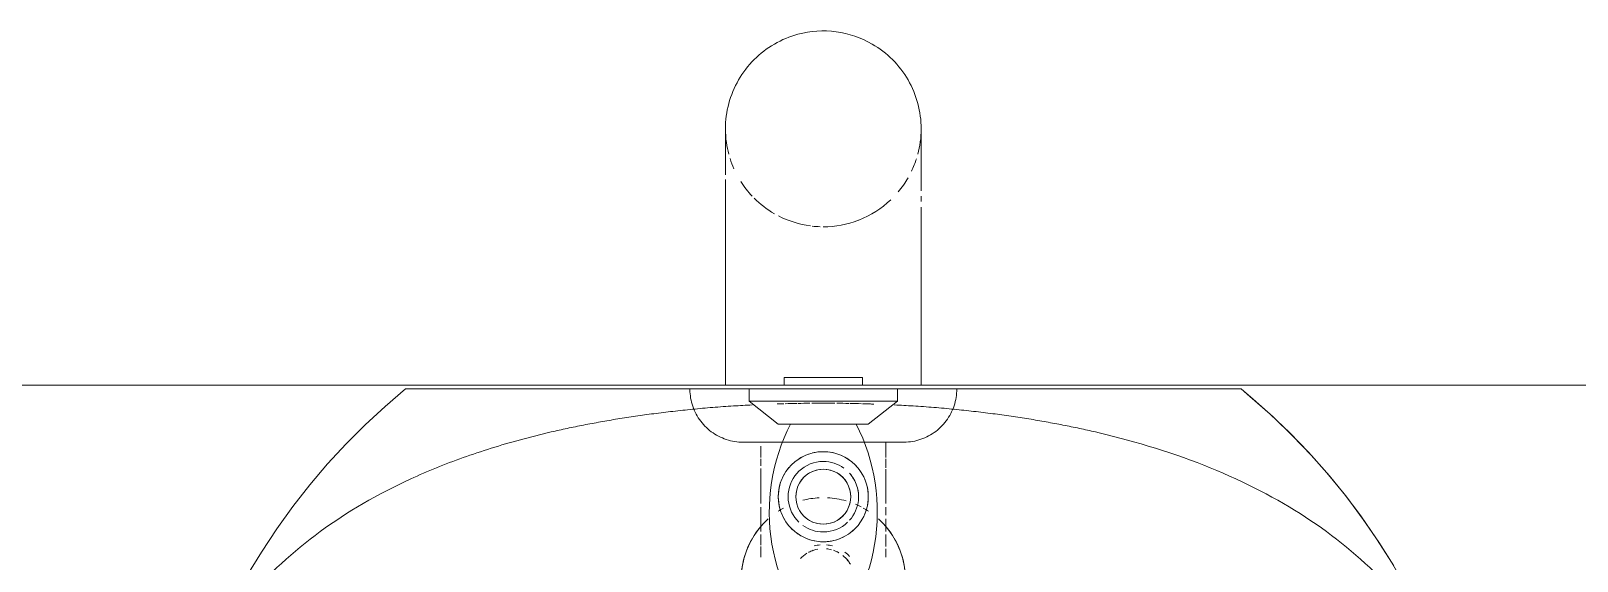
# Model space of a CAD drawing. Header units: millimetres. Extents: x -4000 to 187956, y -58990 to 162485.
# Drawn here: x 1516.6 to 1911.6, y 24654.8 to 24790.1 of the extents above; entities that cross this region are included whole.
import ezdxf

# ---------------------------------------------------------------- set-up
doc = ezdxf.new("R2010")
doc.units = ezdxf.units.MM
doc.layers.add('A-WALL', color=113, linetype='Continuous', lineweight=13)
doc.layers.add('P-SANR-FIXT', color=6, linetype='Continuous', lineweight=9)

# ---------------------------------------------------------------- blocks, each defined once
blk = doc.blocks.new('C307 - C307-V889-FFS - TANG 1')
at = {"layer": 'P-SANR-FIXT', "color": 254}
for p, q in [((-15.98, 42.91), (-15.98, 40.8)), ((-15.98, 40.17), (-15.98, 37.17)), ((15.98, 40.17), (15.98, 42.91)), ((15.98, 37.17), (15.98, 39.83)), ((-22.81, 13.39), (-22.28, 13.47)), ((-21.19, 13.57), (-20.65, 13.58)), ((-15.98, 13.58), (-13.28, 13.58)), ((-11.3, 13.58), (-9.53, 13.58)), ((-9.66, 13.58), (-8.93, 13.58)), ((-8.73, 13.58), (-9.47, 13.58)), ((-7.98, 13.58), (-8.73, 13.58)), ((-8.19, 13.58), (-7.43, 13.58)), ((-7.43, 13.58), (-6.66, 13.58)), ((-6.27, 13.58), (-6.45, 13.58)), ((-6.27, 13.58), (-5.88, 13.58)), ((-5.9, 13.58), (-3.22, 13.58)), ((-5.09, 13.58), (-4.29, 13.58)), ((-4.07, 13.58), (-4.87, 13.58)), ((-4.63, 13.58), (-3.22, 13.58)), ((-4.29, 13.58), (-3.48, 13.58)), ((-3.27, 13.58), (-4.07, 13.58)), ((-3.48, 13.58), (-2.67, 13.58)), ((-2.45, 13.58), (-3.27, 13.58)), ((-2.43, 13.58), (-1.09, 13.58)), ((-2.43, 13.58), (-1.09, 13.58)), ((-1.86, 13.58), (-1.04, 13.58)), ((-1.04, 13.58), (-0.22, 13.58)), ((-0.22, 13.58), (0, 13.58)), ((0, 13.58), (0.82, 13.58)), ((0, 13.58), (1.4, 13.58)), ((0, 13.58), (1.4, 13.58)), ((1.64, 13.58), (2.45, 13.58)), ((2.67, 13.58), (1.86, 13.58)), ((2.45, 13.58), (3.27, 13.58)), ((3.27, 13.58), (4.07, 13.58)), ((4.07, 13.58), (4.87, 13.58)), ((5.09, 13.58), (4.29, 13.58)), ((4.87, 13.58), (5.67, 13.58)), ((5.67, 13.58), (6.45, 13.58)), ((6.45, 13.58), (7.22, 13.58)), ((7.22, 13.58), (7.98, 13.58)), ((9.66, 13.58), (8.93, 13.58)), ((9.73, 13.58), (11.57, 13.58)), ((13.28, 13.58), (15.98, 13.58)), ((23.73, 13.2), (24.26, 13.06)), ((-33.22, 4.79), (-33.02, 5.29)), ((32.96, 5.42), (33.17, 4.92)), ((-34.09, 0), (-29.52, 0)), ((-33.7, 3.23), (-33.56, 3.75)), ((-29.34, 0), (-25.78, 0)), ((-24.15, 0), (-25, 0)), ((-24.15, 0), (-25, 0)), ((-24.1, 0), (-22.4, 0)), ((-21.65, 0), (-23.46, 0)), ((-21.65, 0), (-23.46, 0)), ((-21.16, 0), (-17.82, 0)), ((-17.68, 0), (-20.66, 0)), ((-17.68, 0), (-20.66, 0)), ((-13.49, 0), (-17.1, 0)), ((-13.49, 0), (-17.1, 0)), ((-17.04, 0), (-13.66, 0)), ((-13.66, 0), (-10.57, 0)), ((-10.34, 0), (-11.8, 0)), ((-10.37, 0), (-7.35, 0)), ((-7.1, 0), (-10.14, 0)), ((-6.98, 0), (-5.76, 0)), ((-5.22, 0), (-3.51, 0)), ((-2.71, 0), (0, 0)), ((0, 0), (4.47, 0)), ((5.35, 0), (7.35, 0)), ((8.59, 0), (7.1, 0)), ((7.35, 0), (8.82, 0)), ((12.5, 0), (8.63, 0)), ((8.86, 0), (13.66, 0)), ((17.1, 0), (13.49, 0)), ((17.1, 0), (13.49, 0)), ((13.66, 0), (17.04, 0)), ((20.66, 0), (17.68, 0)), ((20.66, 0), (17.68, 0)), ((17.82, 0), (21.16, 0)), ((23.46, 0), (21.65, 0)), ((23.46, 0), (21.65, 0)), ((22.4, 0), (24.1, 0)), ((25, 0), (24.15, 0)), ((25, 0), (24.15, 0)), ((25.78, 0), (29.26, 0)), ((29.52, 0), (34.09, 0))]:
    blk.add_line(p, q, dxfattribs=at)
at = {"layer": 'P-SANR-FIXT', "color": 253}
for p, q in [((-15.98, 36.42), (-15.98, 33.13)), ((15.98, 32.2), (15.98, 36.42)), ((-15.98, 32.17), (-15.98, 30.2)), ((15.98, 30.2), (15.98, 32.17)), ((-15.98, 29.24), (-15.98, 20.5)), ((15.98, 20.28), (15.98, 29.24)), ((-15.98, 20.1), (-15.98, 17.83)), ((-15.98, 17.53), (-15.98, 13.58)), ((15.98, 17.83), (15.98, 19.62)), ((15.98, 14.62), (15.98, 17.53)), ((-20.65, 13.58), (-20.5, 13.58)), ((-15.98, 13.58), (-13.15, 13.58)), ((-11.3, 13.58), (-9.53, 13.58)), ((9.73, 13.58), (11.57, 13.58)), ((13.15, 13.58), (15.98, 13.58)), ((-6.59, 9), (-7.28, 9)), ((-2.98, 9), (-5.75, 9)), ((-2.95, 9), (-5.52, 9)), ((0, 9), (-2.2, 9)), ((0, 9), (-2.19, 9)), ((2.19, 9), (0, 9)), ((2.2, 9), (0, 9)), ((5.52, 9), (2.95, 9)), ((5.75, 9), (2.98, 9)), ((7.28, 9), (5.96, 9)), ((7.97, 9), (6.26, 9)), ((-34.09, 0), (-29.52, 0)), ((-29.34, 0), (-13.66, 0)), ((-7.26, 3.15), (-13.42, 3.15)), ((-7.26, 0), (-3.7, 0)), ((-4.7, 3.15), (-6.81, 3.15)), ((-3.38, 0), (-6.74, 0)), ((0, 3.15), (-3.7, 3.15)), ((-2.86, 0), (0, 0)), ((4.31, 0), (-2.59, 0)), ((13.42, 3.15), (0, 3.15)), ((0, 0), (4.7, 0)), ((7.07, 0), (5, 0)), ((5.47, 0), (7.63, 0)), ((13.66, 0), (29.26, 0)), ((29.52, 0), (34.09, 0)), ((-7.07, -2.97), (7.07, -2.97))]:
    blk.add_line(p, q, dxfattribs=at)
at = {"layer": 'P-SANR-FIXT', "color": 90}
for p, q in [((-8.93, 13.58), (-8.19, 13.58)), ((-6.66, 13.58), (-6.27, 13.58)), ((-5.88, 13.58), (-5.09, 13.58)), ((-2.67, 13.58), (-1.86, 13.58)), ((0.82, 13.58), (1.64, 13.58)), ((7.98, 13.58), (8.73, 13.58)), ((8.73, 13.58), (9.47, 13.58)), ((-12.05, 0), (-10.57, 0)), ((-10.34, 0), (-11.8, 0)), ((-10.37, 0), (-7.35, 0)), ((-7.1, 0), (-10.14, 0)), ((-6.73, 0), (-5.35, 0)), ((-5.15, 0), (-6.47, 0)), ((-5.15, 0), (-6.47, 0)), ((-5.22, 0), (-3.51, 0)), ((-3.38, 0), (-5.02, 0)), ((-3.38, 0), (-5.02, 0)), ((-2.71, 0), (0, 0)), ((0, 0), (-2.61, 0)), ((0, 0), (-2.61, 0)), ((0, 0), (4.47, 0)), ((4.31, 0), (0, 0)), ((4.31, 0), (0, 0)), ((6.47, 0), (5.15, 0)), ((6.47, 0), (5.15, 0)), ((5.35, 0), (6.73, 0)), ((8.59, 0), (7.1, 0)), ((7.35, 0), (8.82, 0)), ((12.5, 0), (8.63, 0)), ((8.86, 0), (12.77, 0)), ((29.26, 0), (29.52, 0)), ((29.26, 0), (29.52, 0))]:
    blk.add_line(p, q, dxfattribs=at)
at = {"layer": 'P-SANR-FIXT', "color": 250}
for p, q in [((-11.5, 9), (-18.98, 3.15)), ((0, 9), (-11.5, 9)), ((11.5, 9), (0, 9)), ((18.98, 3.15), (11.5, 9)), ((-18.98, 3.15), (-18.98, 0)), ((0, 3.15), (-18.98, 3.15)), ((-18.98, 0), (0, 0)), ((18.98, 3.15), (0, 3.15)), ((0, 0), (18.98, 0)), ((18.98, 0), (18.98, 3.15))]:
    blk.add_line(p, q, dxfattribs=at)
at = {"layer": 'P-SANR-FIXT', "color": 252}
for p, q in [((-8.13, 9), (-9.96, 9)), ((-2.95, 9), (-7.28, 9)), ((0, 9), (-2.19, 9)), ((2.19, 9), (0, 9)), ((5.52, 9), (2.95, 9)), ((7.28, 9), (5.96, 9)), ((9.96, 9), (8.13, 9)), ((-13.42, 3.15), (-18.98, 3.15)), ((-13.42, 0), (-7.63, 0)), ((-7.07, 0), (-10, 0)), ((-7.07, 0), (-10, 0)), ((-3.38, 0), (-6.74, 0)), ((4.31, 0), (-2.59, 0)), ((8.58, 0), (5, 0)), ((8.58, 0), (7.07, 0)), ((7.63, 0), (13.42, 0)), ((10, 0), (8.66, 0)), ((10, 0), (8.66, 0)), ((18.98, 3.15), (13.42, 3.15)), ((-25, -1), (-25, -23.85)), ((-10, -1), (-10, -2.97)), ((-10, -2.97), (10, -2.97)), ((-10, -2.97), (-7.07, -2.97)), ((7.07, -2.97), (10, -2.97)), ((10, -2.97), (10, -1)), ((25, -23.85), (25, -1)), ((25, -36.05), (25, -34.41)), ((25, -37.67), (25, -36.05)), ((-25, -47.88), (-25, -49.26)), ((-25, -61.38), (-25, -62.15)), ((-25, -62.15), (-25, -62.86))]:
    blk.add_line(p, q, dxfattribs=at)
at = {"layer": 'P-SANR-FIXT', "color": 250, "flags": 128}
for points in [[(-145.74, 45.16), (-141.95, 39.13), (-137.94, 33.28), (-133.72, 27.64), (-129.3, 22.19), (-124.69, 16.95), (-119.89, 11.93), (-114.93, 7.13), (-109.8, 2.56), (-106.75, 0)], [(106.75, 0), (111.96, 4.44), (117.02, 9.11), (121.91, 14), (126.63, 19.11), (131.17, 24.44), (135.51, 29.97), (139.64, 35.7), (143.56, 41.62), (147.25, 47.73)], [(-160.63, 76.71), (-158.06, 69.92), (-155.21, 63.26), (-152.11, 56.75), (-148.76, 50.4), (-145.17, 44.22), (-141.35, 38.22), (-137.31, 32.4), (-133.06, 26.78), (-128.6, 21.37), (-123.96, 16.17), (-119.14, 11.18), (-114.15, 6.41), (-109, 1.88), (-106.75, 0)], [(106.75, 0), (111.96, 4.44), (117.02, 9.11), (121.91, 14), (126.63, 19.11), (131.17, 24.44), (135.51, 29.97), (139.64, 35.7), (143.56, 41.62), (147.25, 47.73), (150.7, 54.01), (153.91, 60.45), (156.87, 67.05), (159.56, 73.78), (160.63, 76.71)], [(-8.41, 9), (-9.27, 10.78), (-10.06, 12.59), (-10.78, 14.43), (-11.42, 16.3), (-11.99, 18.19), (-12.48, 20.11), (-12.9, 22.04), (-13.24, 23.99), (-13.5, 25.95), (-13.68, 27.92), (-13.78, 29.89), (-13.8, 31.87), (-13.75, 33.84), (-13.61, 35.81), (-13.4, 37.78), (-13.11, 39.73), (-12.73, 41.67), (-12.29, 43.6), (-11.76, 45.51), (-11.16, 47.39)], [(11.2, 47.27), (11.8, 45.38), (12.32, 43.48), (12.76, 41.55), (13.13, 39.61), (13.41, 37.65), (13.62, 35.69), (13.75, 33.71), (13.8, 31.74), (13.78, 29.76), (13.67, 27.79), (13.48, 25.82), (13.22, 23.86), (12.88, 21.91), (12.46, 19.98), (11.96, 18.07), (11.38, 16.18), (10.74, 14.31), (10.01, 12.47), (9.22, 10.66), (8.41, 9)]]:
    blk.add_lwpolyline(points, dxfattribs=at)
at = {"layer": 'P-SANR-FIXT', "color": 253, "flags": 128}
for points in [[(-33.02, 5.29), (-32.79, 5.79), (-32.55, 6.27), (-32.29, 6.75), (-32.01, 7.22), (-31.72, 7.67), (-31.4, 8.11), (-31.07, 8.54), (-30.72, 8.96), (-30.35, 9.36), (-29.97, 9.75), (-29.57, 10.12), (-29.16, 10.47), (-28.73, 10.81), (-28.3, 11.13), (-27.84, 11.43), (-27.38, 11.72), (-26.91, 11.98), (-26.42, 12.23), (-25.93, 12.45), (-25.43, 12.66), (-24.92, 12.85), (-24.4, 13.01), (-23.88, 13.16), (-23.35, 13.28), (-22.81, 13.39)], [(-22.28, 13.47), (-21.74, 13.53), (-21.19, 13.57)], [(-20.5, 13.58), (-20.49, 13.58), (-20.44, 13.58), (-20.36, 13.58), (-20.24, 13.58), (-20.1, 13.58), (-19.92, 13.58), (-19.71, 13.58), (-19.46, 13.58), (-19.19, 13.58), (-18.89, 13.58), (-18.55, 13.58), (-18.19, 13.58), (-17.79, 13.58), (-17.37, 13.58), (-16.92, 13.58), (-16.45, 13.58), (-15.94, 13.58), (-15.41, 13.58), (-14.86, 13.58), (-14.29, 13.58), (-13.69, 13.58), (-13.06, 13.58)], [(-9.47, 13.58), (-10.19, 13.58), (-10.89, 13.58), (-11.58, 13.58), (-12.24, 13.58), (-12.89, 13.58), (-13.52, 13.58), (-14.13, 13.58), (-14.71, 13.58), (-15.27, 13.58), (-15.8, 13.58), (-16.31, 13.58), (-16.8, 13.58), (-17.25, 13.58), (-17.68, 13.58), (-18.08, 13.58), (-18.46, 13.58), (-18.8, 13.58), (-19.11, 13.58), (-19.39, 13.58), (-19.64, 13.58), (-19.86, 13.58), (-20.05, 13.58), (-20.21, 13.58), (-20.33, 13.58), (-20.42, 13.58), (-20.48, 13.58), (-20.5, 13.58)], [(20.5, 13.58), (20.49, 13.58), (20.44, 13.58), (20.36, 13.58), (20.24, 13.58), (20.1, 13.58), (19.92, 13.58), (19.71, 13.58), (19.46, 13.58), (19.19, 13.58), (18.89, 13.58), (18.55, 13.58), (18.19, 13.58), (17.79, 13.58), (17.37, 13.58), (16.92, 13.58), (16.45, 13.58), (15.94, 13.58), (15.41, 13.58), (14.86, 13.58), (14.29, 13.58), (13.69, 13.58), (13.06, 13.58), (12.42, 13.58), (11.76, 13.58), (11.08, 13.58), (10.38, 13.58), (9.66, 13.58)], [(12.89, 13.58), (13.52, 13.58), (14.13, 13.58), (14.71, 13.58), (15.27, 13.58), (15.8, 13.58), (16.31, 13.58), (16.8, 13.58), (17.25, 13.58), (17.68, 13.58), (18.08, 13.58), (18.46, 13.58), (18.8, 13.58), (19.11, 13.58), (19.39, 13.58), (19.64, 13.58), (19.86, 13.58), (20.05, 13.58), (20.21, 13.58), (20.33, 13.58), (20.42, 13.58), (20.48, 13.58), (20.5, 13.58)], [(20.5, 13.58), (21.05, 13.57), (21.59, 13.54), (22.13, 13.49), (22.67, 13.41), (23.2, 13.31), (23.73, 13.2)], [(24.26, 13.06), (24.78, 12.9), (25.29, 12.71), (25.79, 12.51), (26.29, 12.29), (26.78, 12.05), (27.25, 11.79), (27.72, 11.51), (28.17, 11.21), (28.62, 10.9), (29.05, 10.56), (29.46, 10.21), (29.86, 9.85), (30.25, 9.46), (30.62, 9.07), (30.97, 8.66), (31.31, 8.23), (31.63, 7.79), (31.94, 7.34), (32.22, 6.88), (32.49, 6.4), (32.73, 5.92), (32.96, 5.42)], [(-33.56, 3.75), (-33.4, 4.27), (-33.22, 4.79)], [(33.17, 4.92), (33.35, 4.41), (33.52, 3.9), (33.66, 3.37), (33.79, 2.84), (33.89, 2.31), (33.97, 1.77), (34.03, 1.23), (34.07, 0.69), (34.09, 0.15), (34.09, 0)], [(-34.09, 0), (-34.08, 0.54), (-34.05, 1.09), (-33.99, 1.63), (-33.92, 2.16), (-33.82, 2.7), (-33.7, 3.23)]]:
    blk.add_lwpolyline(points, dxfattribs=at)
at = {"layer": 'P-SANR-FIXT', "color": 254, "flags": 128}
for points in [[(-13.06, 13.58), (-12.42, 13.58), (-11.76, 13.58), (-11.08, 13.58), (-10.38, 13.58), (-9.66, 13.58)], [(-6.45, 13.58), (-7.22, 13.58), (-7.98, 13.58)], [(-4.87, 13.58), (-5.67, 13.58), (-6.27, 13.58)], [(0, 13.58), (-0.82, 13.58), (-1.64, 13.58), (-2.45, 13.58)], [(1.86, 13.58), (1.04, 13.58), (0.22, 13.58), (0, 13.58)], [(4.29, 13.58), (3.48, 13.58), (2.67, 13.58)], [(8.93, 13.58), (8.19, 13.58), (7.43, 13.58), (6.66, 13.58), (5.88, 13.58), (5.09, 13.58)], [(9.47, 13.58), (10.19, 13.58), (10.89, 13.58), (11.58, 13.58), (12.24, 13.58), (12.89, 13.58)]]:
    blk.add_lwpolyline(points, dxfattribs=at)
at = {"layer": 'P-SANR-FIXT', "color": 252, "flags": 128}
for points in [[(-25, -23.85), (-25, -25.56), (-25, -27.25), (-25, -28.95), (-25, -30.63), (-25, -32.31), (-25, -33.97), (-25, -35.61), (-25, -37.24), (-25, -38.84), (-25, -40.42), (-25, -41.98), (-25, -43.5), (-25, -44.99), (-25, -46.45)], [(25, -31.09), (25, -29.4), (25, -27.71), (25, -26.01), (25, -24.31), (25, -23.85)], [(25, -34.41), (25, -32.76), (25, -31.09)], [(25, -53.5), (25, -52.25), (25, -50.96), (25, -49.63), (25, -48.25), (25, -46.84), (25, -45.39), (25, -43.91), (25, -42.39), (25, -40.84), (25, -39.27), (25, -37.67)], [(-25, -50.61), (-25, -51.91), (-25, -53.16), (-25, -54.37), (-25, -55.53), (-25, -56.65), (-25, -57.7), (-25, -58.71), (-25, -59.65), (-25, -60.54), (-25, -61.38)], [(25, -66.4), (25, -66.36), (25, -66.26), (25, -66.09), (25, -65.86), (25, -65.55), (25, -65.18), (25, -64.74), (25, -64.24), (25, -63.67), (25, -63.04), (25, -62.35), (25, -61.59), (25, -60.78), (25, -59.9), (25, -58.97), (25, -57.98), (25, -56.94), (25, -55.84), (25, -54.69)], [(-25, -62.86), (-25, -63.51), (-25, -64.09), (-25, -64.61), (-25, -65.07), (-25, -65.46), (-25, -65.78), (-25, -66.04), (-25, -66.22), (-25, -66.34), (-25, -66.4), (-25, -66.4)]]:
    blk.add_lwpolyline(points, dxfattribs=at)
at = {"layer": 'P-SANR-FIXT', "color": 250}
for centre, radius, start, end in [((0, 48.75), 21, 167.7383, 227.8289), ((0, 48.75), 21, 312.1699, 12.2654), ((0, 27.5), 11.5, 90, 270), ((0, 27.5), 9, 90, 133.6949), ((0, 27.5), 9, 90, 133.6949), ((0, 27.5), 11.5, 270, 90), ((0, 27.5), 9, 54.4728, 90), ((0, 27.5), 9, 54.4728, 90), ((0, 27.5), 7.02, 90, 270), ((0, 27.5), 7.02, 270, 90), ((0, 27.5), 9, 174.6435, 185.3565), ((0, 27.5), 9, 174.6435, 185.3565), ((0, 27.5), 9, 354.6435, 5.3565), ((0, 27.5), 9, 354.6435, 5.3565), ((0, 27.5), 9, 234.4728, 270), ((0, 27.5), 9, 234.4728, 270), ((0, 27.5), 9, 270, 313.6949), ((0, 27.5), 9, 270, 313.6949)]:
    blk.add_arc(centre, radius, start, end, dxfattribs=at)
at = {"layer": 'P-SANR-FIXT', "color": 253}
for centre, radius, start, end in [((0, 48.75), 21, 180, 198), ((0, 48.75), 21, 342, 360), ((0, 48.75), 21, 200.6534, 210.1421), ((0, 48.75), 8, 240.5037, 251.2562), ((0, 48.75), 8, 255, 264.135), ((0, 48.75), 8, 288.677, 298.1506), ((0, 48.75), 21, 329.8579, 339.3466), ((0, 48.75), 21, 210.7993, 227.0346), ((0, 27.5), 11.5, 127.766, 137.6508), ((0, 27.5), 11.5, 94.9304, 116.421), ((0, 27.5), 11.5, 69.0787, 79.3341), ((0, 27.5), 11.5, 53.6398, 62.2815), ((0, 27.5), 11.5, 40.0446, 47.09), ((0, 48.75), 21, 312.9654, 329.2007), ((0, 27.5), 11.5, 150, 210), ((0, 27.5), 7, 90, 150), ((0, 27.5), 7, 30, 90), ((0, 27.5), 11.5, 330, 30), ((0, 48.75), 21, 242.5514, 246.8923), ((0, 48.75), 21, 253.9639, 267.1116), ((0, 48.75), 21, 272.8884, 284.4648), ((0, 27.5), 7, 210, 270), ((0, 27.5), 7, 270, 330), ((0, 27.5), 11.5, 210.9833, 222.8252), ((0, 27.5), 11.5, 319.81, 328.1359), ((0, 27.5), 11.5, 232.234, 240.6053), ((0, 27.5), 11.5, 245.6772, 267.0632), ((0, 27.5), 11.5, 270, 283.8359), ((0, 27.5), 11.5, 287.2715, 304.1178), ((0, -66.4), 25, 111.3043, 133.6082), ((0, -66.4), 25, 90, 111.0229), ((0, -66.4), 25, 83.4448, 88.1638), ((0, -66.4), 25, 62.7602, 82.4063), ((0, -66.4), 25, 45, 60), ((0, -66.4), 25, 140.0158, 150), ((0, -66.4), 25, 32.6048, 43.422), ((0, -66.4), 25, 154.4494, 162.2637), ((0, -66.4), 25, 17.6531, 24.0002), ((0, -66.4), 25, 165, 172.3052), ((0, -66.4), 25, 7.9975, 15), ((0, -66.4), 25, 330, 345), ((0, -66.4), 25, 210, 225), ((0, -66.4), 25, 300, 315), ((0, -66.4), 25, 240, 285)]:
    blk.add_arc(centre, radius, start, end, dxfattribs=at)
at = {"layer": 'P-SANR-FIXT', "color": 254}
for centre, radius, start, end in [((0, 48.75), 8, 210, 217.7809), ((0, 27.5), 11.5, 90, 94.9304), ((0, 27.5), 11.5, 85.0696, 90), ((0, 48.75), 21, 236.5871, 240.9536), ((0, 48.75), 21, 242.5514, 246.8923), ((0, 48.75), 21, 253.9639, 267.0563), ((0, 48.75), 21, 272.8884, 284.4648), ((0, 48.75), 21, 299.0464, 303.2409)]:
    blk.add_arc(centre, radius, start, end, dxfattribs=at)
at = {"layer": 'P-SANR-FIXT', "color": 90}
blk.add_arc((0, 48.75), 8, 217.7809, 225, dxfattribs=at)
at = {"layer": 'P-SANR-FIXT', "color": 252}
for centre, radius, start, end in [((0, 48.75), 9, 221.7434, 232.1316), ((0, 48.75), 9, 255, 264.7549), ((0, 48.75), 9, 275.2451, 285), ((0, 27.5), 9, 138.2566, 174.6435), ((0, 27.5), 9, 138.2566, 174.6435), ((0, 27.5), 9, 5.3565, 46.3051), ((0, 27.5), 9, 5.3565, 46.3051), ((0, 48.75), 21, 236.5871, 240.9536), ((0, 27.5), 7, 150, 210), ((0, 27.5), 7, 330, 30), ((0, 48.75), 21, 299.0464, 303.2409), ((0, 27.5), 9, 185.3565, 221.7434), ((0, 27.5), 9, 185.3565, 210), ((0, 27.5), 9, 313.6949, 354.6435), ((0, 27.5), 9, 313.6949, 354.6435), ((0, 27.5), 9, 210, 221.7434), ((0, -66.4), 25, 172.3052, 180), ((0, -66.4), 25, 0, 7.9975), ((0, -66.4), 25, 180, 210), ((0, -66.4), 25, 345, 0), ((0, -66.4), 25, 315, 330), ((0, -66.4), 25, 225, 240), ((0, -66.4), 25, 285, 300)]:
    blk.add_arc(centre, radius, start, end, dxfattribs=at)
at = {"layer": 'P-SANR-FIXT', "color": 250}
for points, knots in [([(-18.14, 4.07), (-19.75, 4.15), (-23.18, 4.33), (-28.27, 4.69), (-33.43, 5.17), (-37.6, 5.62), (-40.86, 6), (-44.08, 6.4), (-48, 6.93), (-52.54, 7.63), (-56.94, 8.4), (-61.25, 9.2), (-65.45, 10.06), (-70.88, 11.27), (-85.28, 14.9), (-106.18, 22.37), (-129.3, 35.81), (-141.72, 47.21), (-147.16, 53.55)], [-0.92182, -0.92182, -0.92182, -0.92182, -0.9, -0.875, -0.85, -0.825, -0.8125, -0.8, -0.775, -0.75, -0.725, -0.7, -0.675, -0.65, -0.6, -0.4, -0.2, 0, 0, 0, 0]), ([(147.16, 53.55), (141.72, 47.21), (129.3, 35.81), (110.04, 24.61), (92.23, 17.39), (80.04, 13.58), (70.88, 11.27), (65.45, 10.06), (61.25, 9.2), (56.94, 8.4), (52.54, 7.63), (48.75, 7.05), (45.65, 6.61), (43.28, 6.3), (40.86, 6), (37.6, 5.62), (33.43, 5.17), (28.27, 4.69), (23.18, 4.33), (19.75, 4.15), (18.14, 4.07)], [-1, -1, -1, -1, -0.8, -0.6, -0.5, -0.4, -0.35, -0.325, -0.3, -0.275, -0.25, -0.225, -0.2125, -0.2, -0.1875, -0.175, -0.15, -0.125, -0.1, -0.07818, -0.07818, -0.07818, -0.07818]), ([(-105.94, 0), (-104.58, 0), (-99.72, 0), (-86.21, 0), (-71.42, 0), (-60.37, 0), (-56.11, 0), (-52.77, 0), (-49.3, 0), (-45.72, 0), (-42.6, 0), (-40.01, 0), (-38.02, 0), (-35.99, 0), (-33.22, 0), (-29.66, 0), (-25.95, 0), (-22.88, 0), (-20.53, 0), (-18.13, 0), (-15.87, 0), (-14.4, 0), (-13.76, 0)], [-1, -1, -1, -1, -0.8, -0.6, -0.4, -0.35, -0.325, -0.3, -0.275, -0.25, -0.225, -0.2125, -0.2, -0.1875, -0.175, -0.15, -0.125, -0.1125, -0.1, -0.0875, -0.075, -0.0653852, -0.0653852, -0.0653852, -0.0653852]), ([(-105.94, 0), (-104.58, 0), (-99.72, 0), (-86.21, 0), (-71.42, 0), (-60.37, 0), (-56.11, 0), (-52.77, 0), (-49.3, 0), (-45.72, 0), (-42.6, 0), (-40.01, 0), (-38.02, 0), (-35.99, 0), (-33.22, 0), (-29.66, 0), (-25.95, 0), (-22.88, 0), (-20.53, 0), (-18.13, 0), (-15.87, 0), (-14.4, 0), (-13.76, 0)], [-1, -1, -1, -1, -0.8, -0.6, -0.4, -0.35, -0.325, -0.3, -0.275, -0.25, -0.225, -0.2125, -0.2, -0.1875, -0.175, -0.15, -0.125, -0.1125, -0.1, -0.0875, -0.075, -0.0653852, -0.0653852, -0.0653852, -0.0653852]), ([(13.76, 0), (14.4, 0), (15.87, 0), (18.13, 0), (20.53, 0), (22.88, 0), (25.95, 0), (29.66, 0), (33.22, 0), (35.99, 0), (38.7, 0), (41.98, 0), (45.72, 0), (49.3, 0), (52.77, 0), (56.11, 0), (60.37, 0), (71.42, 0), (86.21, 0), (99.72, 0), (104.58, 0), (105.94, 0)], [-0.9346148, -0.9346148, -0.9346148, -0.9346148, -0.925, -0.9125, -0.9, -0.8875, -0.875, -0.85, -0.825, -0.8125, -0.8, -0.775, -0.75, -0.725, -0.7, -0.675, -0.65, -0.6, -0.4, -0.2, 0, 0, 0, 0]), ([(13.76, 0), (14.4, 0), (15.87, 0), (18.13, 0), (20.53, 0), (22.88, 0), (25.95, 0), (29.66, 0), (33.22, 0), (35.99, 0), (38.7, 0), (41.98, 0), (45.72, 0), (49.3, 0), (52.77, 0), (56.11, 0), (60.37, 0), (71.42, 0), (86.21, 0), (99.72, 0), (104.58, 0), (105.94, 0)], [-0.9346148, -0.9346148, -0.9346148, -0.9346148, -0.925, -0.9125, -0.9, -0.8875, -0.875, -0.85, -0.825, -0.8125, -0.8, -0.775, -0.75, -0.725, -0.7, -0.675, -0.65, -0.6, -0.4, -0.2, 0, 0, 0, 0])]:
    blk.add_open_spline(points, degree=3, knots=knots, dxfattribs=at)
at = {"layer": 'P-SANR-FIXT', "color": 252}
for points in [[(-6.3, 43.83), (-5.92, 43.34), (-5.48, 42.89), (-4.99, 42.5)], [(-4, 41.82), (-3.55, 41.56), (-3.08, 41.35), (-2.59, 41.18)], [(1.39, 40.87), (2.22, 41.02), (3.03, 41.3), (3.78, 41.7)], [(4.21, 41.95), (4.81, 42.32), (5.35, 42.76), (5.83, 43.27)], [(-13.76, 0), (-12.73, 0), (-11.69, 0), (-10.64, 0)], [(-13.76, 0), (-12.73, 0), (-11.69, 0), (-10.64, 0)], [(-10.44, 0), (-9.44, 0), (-8.43, 0), (-7.41, 0)], [(-10.44, 0), (-9.44, 0), (-8.43, 0), (-7.41, 0)], [(-6.78, 3.68), (-7.77, 3.7), (-8.76, 3.73), (-9.73, 3.76)], [(-3.43, 3.62), (-4.46, 3.64), (-5.49, 3.66), (-6.51, 3.68)], [(-1.43, 3.59), (-1.92, 3.6), (-2.42, 3.61), (-2.91, 3.61)], [(2.91, 3.61), (2.42, 3.61), (1.92, 3.6), (1.43, 3.59)], [(6.51, 3.68), (5.49, 3.66), (4.46, 3.64), (3.43, 3.62)], [(9.73, 3.76), (8.76, 3.73), (7.77, 3.7), (6.78, 3.68)], [(11.78, 3.82), (11.21, 3.8), (10.63, 3.78), (10.05, 3.76)]]:
    blk.add_open_spline(points, degree=3, dxfattribs=at)
at = {"layer": 'P-SANR-FIXT', "color": 250}
for points in [[(-106.64, 0), (-106.91, 0), (-106.68, 0), (-105.94, 0)], [(-106.64, 0), (-106.91, 0), (-106.68, 0), (-105.94, 0)], [(105.94, 0), (106.68, 0), (106.91, 0), (106.64, 0)], [(105.94, 0), (106.68, 0), (106.91, 0), (106.64, 0)]]:
    blk.add_open_spline(points, degree=3, dxfattribs=at)
at = {"layer": 'P-SANR-FIXT', "color": 253}
for points, knots in [([(-98.79, 0), (-101.15, 0), (-104.27, 0), (-105.85, 0), (-106.26, 0)], [-0.3333333, -0.3333333, -0.3333333, -0.3333333, -0.2222222, -0.1442588, -0.1442588, -0.1442588, -0.1442588]), ([(-98.79, 0), (-101.15, 0), (-104.27, 0), (-105.85, 0), (-106.26, 0)], [-0.3333333, -0.3333333, -0.3333333, -0.3333333, -0.2222222, -0.1442588, -0.1442588, -0.1442588, -0.1442588]), ([(-13.61, 0), (-13.88, 0), (-18.87, 0), (-26.04, 0), (-35.05, 0), (-41.57, 0), (-47.76, 0), (-53.73, 0), (-59.41, 0), (-66.53, 0), (-74.67, 0), (-81.71, 0), (-86.69, 0), (-92.56, 0), (-96.35, 0), (-98.7, 0)], [-0.9345998, -0.9345998, -0.9345998, -0.9345998, -0.9305556, -0.8611111, -0.8263889, -0.7916667, -0.7569444, -0.7222222, -0.6875, -0.6527778, -0.5833333, -0.5138889, -0.4791667, -0.4444444, -0.3346489, -0.3346489, -0.3346489, -0.3346489]), ([(-13.61, 0), (-13.88, 0), (-18.87, 0), (-26.04, 0), (-35.05, 0), (-41.57, 0), (-47.76, 0), (-53.73, 0), (-59.41, 0), (-66.53, 0), (-74.67, 0), (-81.71, 0), (-86.69, 0), (-92.56, 0), (-96.35, 0), (-98.7, 0)], [-0.9345998, -0.9345998, -0.9345998, -0.9345998, -0.9305556, -0.8611111, -0.8263889, -0.7916667, -0.7569444, -0.7222222, -0.6875, -0.6527778, -0.5833333, -0.5138889, -0.4791667, -0.4444444, -0.3346489, -0.3346489, -0.3346489, -0.3346489]), ([(29.37, 0), (27.2, 0), (22, 0), (16.71, 0), (13.61, 0)], [-0.14435511, -0.14435511, -0.14435511, -0.14435511, -0.11111111, -0.0653715, -0.0653715, -0.0653715, -0.0653715]), ([(29.37, 0), (27.2, 0), (22, 0), (16.71, 0), (13.61, 0)], [-0.14435511, -0.14435511, -0.14435511, -0.14435511, -0.11111111, -0.0653715, -0.0653715, -0.0653715, -0.0653715]), ([(98.7, 0), (98.43, 0), (96.63, 0), (92.76, 0), (87.23, 0), (82.16, 0), (77.21, 0), (72.05, 0), (66.78, 0), (62.63, 0), (58.28, 0), (53.72, 0), (48.97, 0), (44.08, 0), (39, 0), (34.09, 0), (30.89, 0), (29.48, 0)], [-0.6653204, -0.6653204, -0.6653204, -0.6653204, -0.6527778, -0.5833333, -0.5138889, -0.4791667, -0.4444444, -0.3888889, -0.3611111, -0.3333333, -0.3055556, -0.2777778, -0.25, -0.2222222, -0.1944444, -0.1666667, -0.1449186, -0.1449186, -0.1449186, -0.1449186]), ([(98.7, 0), (98.43, 0), (96.63, 0), (92.76, 0), (87.23, 0), (82.16, 0), (77.21, 0), (72.05, 0), (66.78, 0), (62.63, 0), (58.28, 0), (53.72, 0), (48.97, 0), (44.08, 0), (39, 0), (34.09, 0), (30.89, 0), (29.48, 0)], [-0.6653204, -0.6653204, -0.6653204, -0.6653204, -0.6527778, -0.5833333, -0.5138889, -0.4791667, -0.4444444, -0.3888889, -0.3611111, -0.3333333, -0.3055556, -0.2777778, -0.25, -0.2222222, -0.1944444, -0.1666667, -0.1449186, -0.1449186, -0.1449186, -0.1449186]), ([(106.26, 0), (105.93, 0), (104.89, 0), (102.61, 0), (100.37, 0), (99.23, 0), (98.79, 0)], [-0.855704, -0.855704, -0.855704, -0.855704, -0.7916667, -0.7222222, -0.6875, -0.6666667, -0.6666667, -0.6666667, -0.6666667]), ([(106.26, 0), (105.93, 0), (104.89, 0), (102.61, 0), (100.37, 0), (99.23, 0), (98.79, 0)], [-0.855704, -0.855704, -0.855704, -0.855704, -0.7916667, -0.7222222, -0.6875, -0.6666667, -0.6666667, -0.6666667, -0.6666667])]:
    blk.add_open_spline(points, degree=3, knots=knots, dxfattribs=at)
at = {"layer": 'P-SANR-FIXT', "color": 254}
for points in [[(-10.46, 0), (-11.51, 0), (-12.56, 0), (-13.61, 0)], [(-10.46, 0), (-11.51, 0), (-12.56, 0), (-13.61, 0)], [(-7.24, 0), (-8.25, 0), (-9.26, 0), (-10.26, 0)], [(-7.24, 0), (-8.25, 0), (-9.26, 0), (-10.26, 0)], [(-5.27, 0), (-5.8, 0), (-6.34, 0), (-6.87, 0)], [(-5.27, 0), (-5.8, 0), (-6.34, 0), (-6.87, 0)], [(-3.45, 0), (-4.01, 0), (-4.58, 0), (-5.13, 0)], [(-3.45, 0), (-4.01, 0), (-4.58, 0), (-5.13, 0)], [(0, 0), (-0.89, 0), (-1.78, 0), (-2.67, 0)], [(0, 0), (-0.89, 0), (-1.78, 0), (-2.67, 0)], [(4.4, 0), (2.94, 0), (1.48, 0), (0, 0)], [(4.4, 0), (2.94, 0), (1.48, 0), (0, 0)], [(7.24, 0), (6.58, 0), (5.93, 0), (5.27, 0)], [(7.24, 0), (6.58, 0), (5.93, 0), (5.27, 0)]]:
    blk.add_open_spline(points, degree=3, dxfattribs=at)
at = {"layer": 'P-SANR-FIXT', "color": 252}
for points, knots in [([(-10.05, 3.76), (-10.63, 3.78), (-11.58, 3.81), (-12.52, 3.84), (-12.88, 3.85)], [-0.95754419, -0.95754419, -0.95754419, -0.95754419, -0.95, -0.94519309, -0.94519309, -0.94519309, -0.94519309]), ([(7.41, 0), (8.5, 0), (10.64, 0), (12.73, 0), (13.76, 0)], [-0.96554428, -0.96554428, -0.96554428, -0.96554428, -0.95, -0.93461475, -0.93461475, -0.93461475, -0.93461475]), ([(7.41, 0), (8.5, 0), (10.64, 0), (12.73, 0), (13.76, 0)], [-0.96554428, -0.96554428, -0.96554428, -0.96554428, -0.95, -0.93461475, -0.93461475, -0.93461475, -0.93461475])]:
    blk.add_open_spline(points, degree=3, knots=knots, dxfattribs=at)
at = {"layer": 'P-SANR-FIXT', "color": 253}
for points in [[(-7.04, 0), (-6.5, 0), (-5.96, 0), (-5.41, 0)], [(-7.04, 0), (-6.5, 0), (-5.96, 0), (-5.41, 0)], [(-5.28, 0), (-4.71, 0), (-4.14, 0), (-3.56, 0)], [(-5.28, 0), (-4.71, 0), (-4.14, 0), (-3.56, 0)], [(-2.76, 0), (-1.84, 0), (-0.93, 0), (0, 0)], [(-2.76, 0), (-1.84, 0), (-0.93, 0), (0, 0)], [(0, 3.58), (-0.48, 3.58), (-0.95, 3.59), (-1.43, 3.59)], [(1.43, 3.59), (0.95, 3.59), (0.48, 3.58), (0, 3.58)], [(0, 0), (1.53, 0), (3.04, 0), (4.53, 0)], [(0, 0), (1.53, 0), (3.04, 0), (4.53, 0)], [(5.41, 0), (6.09, 0), (6.75, 0), (7.41, 0)], [(5.41, 0), (6.09, 0), (6.75, 0), (7.41, 0)]]:
    blk.add_open_spline(points, degree=3, dxfattribs=at)
at = {"layer": 'P-SANR-FIXT', "color": 254}
blk.add_open_spline([(13.61, 0), (12.94, 0), (10.83, 0), (8.7, 0), (7.24, 0)], degree=3, knots=[-0.0653715, -0.0653715, -0.0653715, -0.0653715, -0.05555556, -0.03444848, -0.03444848, -0.03444848, -0.03444848], dxfattribs=at)
blk.add_open_spline([(13.61, 0), (12.94, 0), (10.83, 0), (8.7, 0), (7.24, 0)], degree=3, knots=[-0.0653715, -0.0653715, -0.0653715, -0.0653715, -0.05555556, -0.03444848, -0.03444848, -0.03444848, -0.03444848], dxfattribs=at)
blk = doc.blocks.new('CMF2_NHAXUONG_A_rvt-1-FFS - TANG 1')
at = {"layer": 'A-WALL', "color": 50, "lineweight": 15}
blk.add_line((2119.79, 24699.75), (1324.79, 24699.75), dxfattribs=at)
at = {"layer": 'A-WALL', "color": 35, "lineweight": 15}
for p, q in [((1324.79, 24699.75), (1694.08, 24699.75)), ((1744.05, 24699.75), (2119.79, 24699.75))]:
    blk.add_line(p, q, dxfattribs=at)
at = {"layer": 'A-WALL', "color": 53, "lineweight": 15}
for p, q in [((1695, 24699.75), (1697.39, 24699.75)), ((1697.56, 24699.75), (1701.37, 24699.75)), ((1701.58, 24699.75), (1706.55, 24699.75)), ((1706.8, 24699.75), (1711.97, 24699.75)), ((1726.12, 24699.75), (1731.55, 24699.75)), ((1731.76, 24699.75), (1736.72, 24699.75)), ((1736.89, 24699.75), (1743.09, 24699.75))]:
    blk.add_line(p, q, dxfattribs=at)
at = {"layer": 'A-WALL', "color": 71, "lineweight": 15}
for p, q in [((1714.05, 24699.75), (1715.64, 24699.75)), ((1716.46, 24699.75), (1718.17, 24699.75)), ((1719.32, 24699.75), (1720.76, 24699.75)), ((1721.63, 24699.75), (1723.23, 24699.75)), ((1724.05, 24699.75), (1725.42, 24699.75))]:
    blk.add_line(p, q, dxfattribs=at)
at = {"layer": 'P-SANR-FIXT', "color": 250, "lineweight": 9, "rotation": 180}
blk.add_blockref('C307 - C307-V889-FFS - TANG 1', (1719.05, 24698.75), dxfattribs=at)

msp = doc.modelspace()

# ---------------------------------------------------------------- block references
at = {"lineweight": 5}
msp.add_blockref('CMF2_NHAXUONG_A_rvt-1-FFS - TANG 1', (0, 0), dxfattribs=at)

doc.saveas('drawing.dxf')
